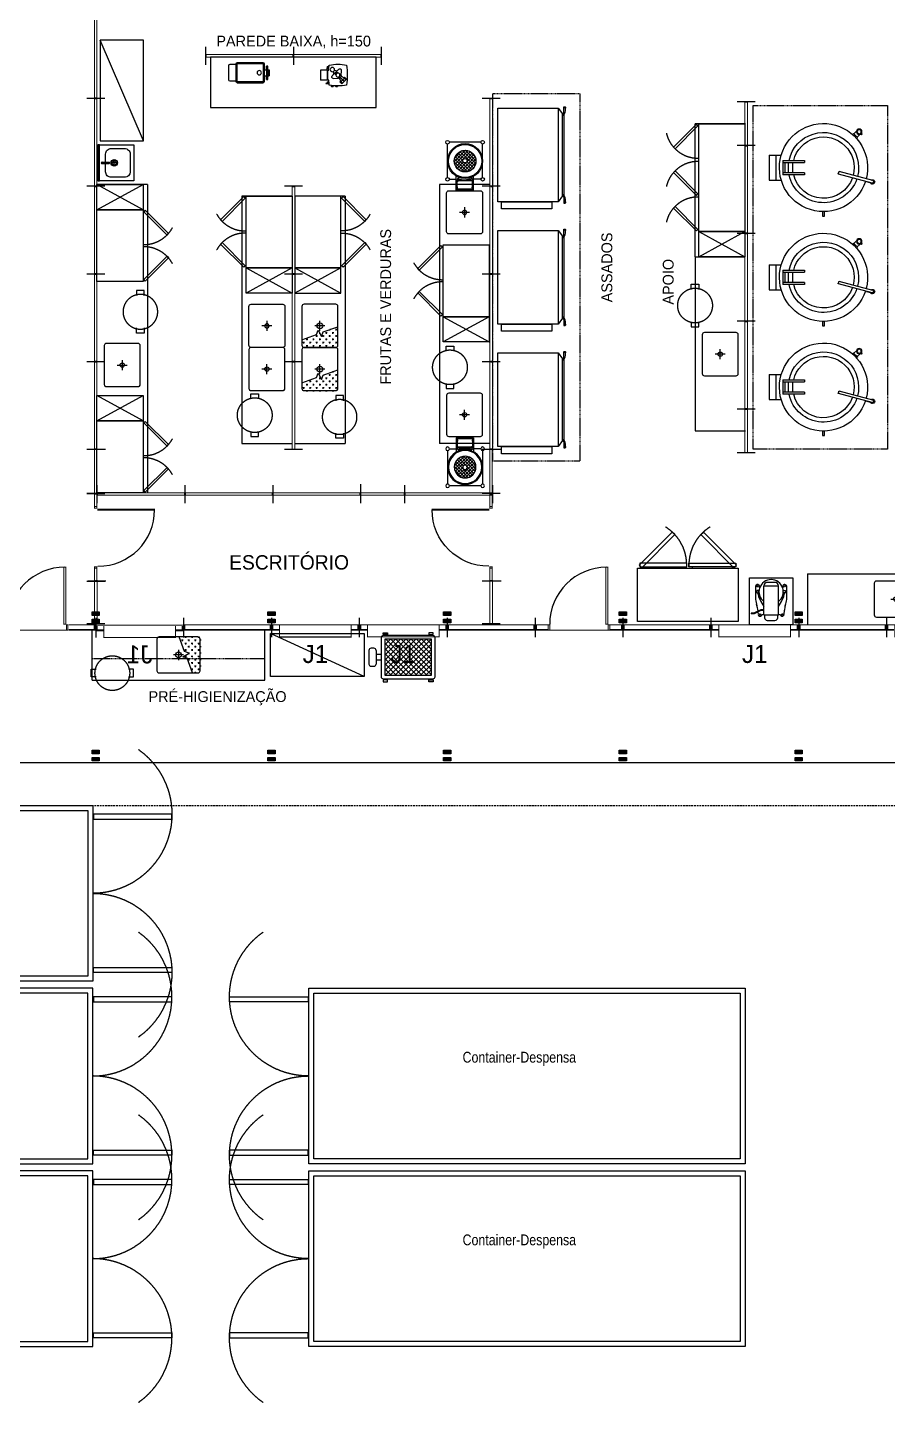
# Model space of a CAD drawing. Header units: millimetres. Extents: x -18806 to 201070, y -25046 to 92854.
# Drawn here: x 152755 to 164694, y -25046 to -5941 of the extents above; entities that cross this region are included whole.
import ezdxf
from ezdxf.enums import TextEntityAlignment as Align

# ---------------------------------------------------------------- set-up
doc = ezdxf.new("R2010")
doc.units = ezdxf.units.MM
doc.header["$LTSCALE"] = 50
for name, pattern in [('DASHED', [0.75, 0.5, -0.25]), ('HIDDEN', [0.375, 0.25, -0.125]), ('HIDDEN2', [0.1875, 0.125, -0.0625])]:
    doc.linetypes.add(name, pattern=pattern)
for name, color, linetype in [('LAYA', 8, 'Continuous'), ('LAYC', 4, 'Continuous'), ('PILARES', 5, 'Continuous'), ('SOB', 8, 'HIDDEN2'), ('TEXTO', 7, 'Continuous'), ('TEXTO_LEGENDA', 7, 'Continuous')]:
    doc.layers.add(name, color=color, linetype=linetype)
doc.styles.add('2', font='stylu.ttf', dxfattribs={"height": 0.35})
doc.styles.add('3', font='stylu.ttf', dxfattribs={"height": 0.6})
doc.styles.add('L1', font='txt', dxfattribs={"height": 0.18})
doc.styles.add('Técnica', font='technic_.ttf', dxfattribs={"height": 0.12})

# ---------------------------------------------------------------- blocks, each defined once
blk = doc.blocks.new('pilar')
for p, q in [((-0.05, 0.17), (0.05, 0.17)), ((-0.05, 0.12), (-0.05, 0.17)), ((0.05, 0.12), (-0.05, 0.12)), ((-0.05, 0.07), (0.05, 0.07)), ((-0.05, 0.02), (-0.05, 0.07)), ((0.05, 0.02), (-0.05, 0.02)), ((0.05, 0.17), (0.05, 0.12)), ((0.05, 0.07), (0.05, 0.02))]:
    blk.add_line(p, q)
for points in [[(0.05, 0.12), (-0.05, 0.12), (0.05, 0.17), (-0.05, 0.17)], [(0.05, 0.02), (-0.05, 0.02), (0.05, 0.07), (-0.05, 0.07)]]:
    blk.add_solid(points)
at = {"style": 'L1', "flags": 3}
blk.add_attdef('BLOCO', (0, -0.305), '', height=0.18, dxfattribs=at)
blk = doc.blocks.new('dp11')
at = {"color": 24}
for p, q in [((0, 0.09), (0, -0.18)), ((2.44, 0.09), (2.44, -0.18))]:
    blk.add_line(p, q, dxfattribs=at)
at = {"color": 7, "const_width": 0.014}
for points in [[(0.441, 0.793), (0.441, 0), (0.413, 0), (0.413, 0.793)], [(1.999, 0.793), (1.999, 0), (2.027, 0), (2.027, 0.793)], [(0.406, -0.007), (0.385, -0.007), (0.385, -0.083), (0.406, -0.083)], [(2.034, -0.007), (2.055, -0.007), (2.055, -0.083), (2.034, -0.083)]]:
    blk.add_lwpolyline(points, close=True, dxfattribs=at)
at = {"color": 3, "const_width": 0.014}
for points in [[(0.376, -0.007), (0, -0.007)], [(2.064, -0.007), (2.44, -0.007)]]:
    blk.add_lwpolyline(points, dxfattribs=at)
at = {"color": 170, "const_width": 0.026}
for points in [[(0.376, -0.077), (0.013, -0.077), (0.013, -0.016)], [(2.064, -0.077), (2.427, -0.077), (2.427, -0.016)]]:
    blk.add_lwpolyline(points, dxfattribs=at)
at = {"color": 7, "const_width": 0.014}
blk.add_lwpolyline([(0.406, -0.083), (2.034, -0.083)], dxfattribs=at)
at = {"color": 7}
for centre, start, end in [((0.427, 0), 0, 90), ((2.013, 0), 90, 180)]:
    blk.add_arc(centre, 0.793, start, end, dxfattribs=at)
at = {"style": 'L1', "flags": 3}
blk.add_attdef('BLOCO', (0, 0.915), '', height=0.18, dxfattribs=at)
blk = doc.blocks.new('j11')
at = {"color": 24}
for p, q in [((0, 0.09), (0, -0.18)), ((1.22, 0.09), (1.22, -0.18))]:
    blk.add_line(p, q, dxfattribs=at)
at = {"color": 3, "const_width": 0.014}
blk.add_lwpolyline([(0, -0.007), (1.22, -0.007)], dxfattribs=at)
at = {"color": 170, "const_width": 0.026}
for points in [[(0.013, -0.016), (0.013, -0.077), (0.105, -0.077)], [(1.115, -0.077), (1.207, -0.077), (1.207, -0.016)]]:
    blk.add_lwpolyline(points, dxfattribs=at)
at = {"color": 7, "const_width": 0.014}
blk.add_lwpolyline([(0.113, -0.016), (0.113, -0.177), (1.107, -0.177), (1.107, -0.016)], dxfattribs=at)
at = {"color": 7, "style": '2'}
blk.add_text('J1', height=0.25, dxfattribs=at).set_placement((0.61, -0.415), align=Align.MIDDLE)
at = {"style": 'L1', "flags": 3}
blk.add_attdef('BLOCO', (0, 0.199), '', height=0.18, dxfattribs=at)
blk = doc.blocks.new('f11')
at = {"color": 24}
for p, q in [((0, 0.09), (0, -0.18)), ((1.22, 0.09), (1.22, -0.18))]:
    blk.add_line(p, q, dxfattribs=at)
at = {"color": 3, "const_width": 0.014}
blk.add_lwpolyline([(0, -0.007), (1.22, -0.007)], dxfattribs=at)
at = {"color": 170, "const_width": 0.026}
blk.add_lwpolyline([(0.013, -0.016), (0.013, -0.077), (1.207, -0.077), (1.207, -0.016)], dxfattribs=at)
at = {"style": 'L1', "flags": 3}
blk.add_attdef('BLOCO', (0, 0.224), '', height=0.18, dxfattribs=at)
blk = doc.blocks.new('CAGLS300')
at = {"layer": 'LAYA'}
for p, q in [((-0.101, 0.566), (0.101, 0.566)), ((-0.101, 0.566), (-0.101, 0.265)), ((-0.071, 0.566), (-0.071, 0.265)), ((-0.071, 0.535), (0.071, 0.535)), ((0.071, 0.265), (0.071, 0.566)), ((0.101, 0.265), (0.101, 0.566)), ((-0.101, 0.265), (-0.071, 0.265)), ((0.071, 0.265), (0.101, 0.265)), ((0.612, 0.012), (0.673, 0.012)), ((0.673, 0.012), (0.673, -0.012)), ((0.673, -0.012), (0.612, -0.012)), ((0.181, -0.683), (0.056, -0.219)), ((0.061, -0.212), (0.083, -0.205)), ((0.215, -0.674), (0.091, -0.209)), ((-0.51, -0.461), (-0.47, -0.42)), ((-0.499, -0.496), (-0.499, -0.496)), ((-0.479, -0.528), (-0.478, -0.528)), ((-0.468, -0.538), (-0.478, -0.528)), ((-0.473, -0.418), (-0.431, -0.459)), ((-0.472, -0.415), (-0.461, -0.403)), ((-0.472, -0.418), (-0.423, -0.468)), ((-0.47, -0.42), (-0.47, -0.42)), ((-0.456, -0.526), (-0.468, -0.538)), ((-0.467, -0.515), (-0.465, -0.517)), ((-0.46, -0.521), (-0.466, -0.516)), ((-0.466, -0.516), (-0.456, -0.526)), ((-0.463, -0.508), (-0.423, -0.468)), ((-0.431, -0.459), (-0.427, -0.463)), ((-0.423, -0.468), (-0.42, -0.47)), ((-0.418, -0.47), (-0.406, -0.458)), ((-0.406, -0.456), (-0.406, -0.456)), ((0.195, -0.597), (0.215, -0.67))]:
    blk.add_line(p, q, dxfattribs=at)
for radius in [0.0373, 0.028]:
    blk.add_circle((-0.499, -0.496), radius, dxfattribs=at)
for centre, radius, start, end in [((0, 0), 0.488, 101.9253, 284.7297), ((0, 0), 0.426, 103.6775, 284.6907), ((0, -0.113), 0.601, 89.9993, 96.7414), ((0, -0.098), 0.525, 89.999, 97.722), ((0, -0.113), 0.601, 83.2586, 90.0007), ((0, -0.098), 0.525, 82.278, 90.001), ((0, 0), 0.488, 288.9662, 78.0747), ((0, 0), 0.426, 289.5397, 76.3225), ((0.062, -0.218), 0.00622, 106.1233, 195), ((0.085, -0.211), 0.00622, 15, 106.1233), ((-0.471, -0.417), 0.00186, 138.3665, 225), ((-0.419, -0.469), 0.00186, 225, 315), ((0.199, -0.68), 0.0311, 141.8699, 70.9442), ((0.198, -0.678), 0.018, 196.9749, 16.9749)]:
    blk.add_arc(centre, radius, start, end, dxfattribs=at)
at = {"layer": 'LAYC'}
for p, q in [((-0.174, 0.754), (0.174, 0.754)), ((-0.174, 0.754), (-0.174, 0.587)), ((-0.174, 0.661), (0.174, 0.661)), ((0.174, 0.754), (0.174, 0.585))]:
    blk.add_line(p, q, dxfattribs=at)
blk.add_arc((0, 0), 0.612, 288.1599, 284.7846, dxfattribs=at)
blk = doc.blocks.new('FCAPITAL_02')
at = {"layer": 'LAYA'}
for p, q in [((-1.043, 1.409), (-1.043, 1.409)), ((-1.018, 1.334), (-1.018, 1.416)), ((-1.018, 1.334), (-1.018, 1.416)), ((-1, 1.316), (-0.94, 1.4)), ((-1.013, 1.307), (-1.028, 1.322)), ((-1.013, 1.308), (-1.028, 1.322)), ((-1.02, 1.296), (-1.02, 0.2)), ((-1.008, 1.313), (-1.011, 1.316)), ((-1.008, 1.313), (-1.011, 1.316)), ((-1, 1.32), (-1, 1.32)), ((-1, 1.316), (-1, 1.316)), ((-1, 1.316), (-1, 0.18)), ((-1.013, 0.193), (-1.028, 0.178)), ((-1.013, 0.192), (-1.028, 0.178)), ((-1.043, 0.091), (-1.043, 0.091)), ((-1.018, 0.166), (-1.018, 0.084)), ((-1.018, 0.166), (-1.018, 0.084)), ((-1.008, 0.187), (-1.011, 0.184)), ((-1.008, 0.187), (-1.011, 0.184)), ((-0.94, 0.1), (-1, 0.18)), ((-1, 0.18), (-1, 0.18))]:
    blk.add_line(p, q, dxfattribs=at)
for centre, radius, start, end in [((-0.783, 1.41), 0.26, 180.3422, 199.6568), ((-0.783, 1.41), 0.26, 180.3429, 199.685), ((-1, 1.296), 0.02, 90, 180), ((-1, 1.3), 0.02, 144.216, 180), ((-0.992, 1.334), 0.026, 180, 225), ((-0.992, 1.334), 0.0261, 180, 225), ((-1.011, 1.31), 0.0065, 171.8699, 97.9259), ((-1.011, 1.31), 0.00637, 171.8699, 97.9259), ((-1.011, 1.31), 0.0039, 225, 45), ((-1.011, 1.31), 0.00377, 225, 45), ((-1, 1.3), 0.02, 90, 126.7078), ((-1, 0.2), 0.02, 180, 215.784), ((-1.011, 0.19), 0.0065, 262.0741, 188.1301), ((-1.011, 0.19), 0.00637, 262.0741, 188.1301), ((-1.011, 0.19), 0.0039, 315, 135), ((-1.011, 0.19), 0.00377, 315, 135), ((-0.783, 0.09), 0.26, 160.315, 179.6571), ((-0.783, 0.09), 0.26, 160.3432, 179.6578), ((-0.992, 0.166), 0.026, 135, 180), ((-0.992, 0.166), 0.0261, 135, 180), ((-1, 0.2), 0.02, 233.2922, 270)]:
    blk.add_arc(centre, radius, start, end, dxfattribs=at)
at = {"layer": 'LAYA', "extrusion": (0, 0, -1)}
blk.add_ellipse((-1.031, 1.413), major_axis=(-0.0126, -0.0042), ratio=0.470298, dxfattribs=at)
blk.add_ellipse((-1.021, 1.322), major_axis=(-0.00392, -0.00317), ratio=0.807402, start_param=3.480269, end_param=6.017986, dxfattribs=at)
at = {"layer": 'LAYA'}
blk.add_ellipse((-1.031, 0.087), major_axis=(-0.0126, 0.0042), ratio=0.470298, dxfattribs=at)
blk.add_ellipse((-1.021, 0.178), major_axis=(-0.00392, 0.00317), ratio=0.807402, start_param=3.480269, end_param=6.017986, dxfattribs=at)
for points, knots in [([(-1.043, 1.409), (-1.044, 1.411), (-1.039, 1.416), (-1.024, 1.422), (-1.015, 1.417), (-1.027, 1.406), (-1.042, 1.404), (-1.043, 1.409)], [0, 0, 0, 0, 1.509909, 1.509909, 3.946861, 3.946861, 6.283185, 6.283185, 6.283185, 6.283185]), ([(-1.043, 1.409), (-1.044, 1.412), (-1.038, 1.417), (-1.023, 1.421), (-1.017, 1.419), (-1.02, 1.411), (-1.028, 1.406), (-1.039, 1.405), (-1.043, 1.407), (-1.043, 1.409)], [0, 0, 0, 0, 1.736598, 1.736598, 3.473195, 3.473195, 5.209793, 5.209793, 6.283185, 6.283185, 6.283185, 6.283185]), ([(-1.016, 1.323), (-1.016, 1.321), (-1.017, 1.318), (-1.021, 1.317), (-1.022, 1.317), (-1.023, 1.317)], [0.566228, 0.566228, 0.566228, 0.566228, 1.894759, 1.894759, 2.700855, 2.700855, 2.700855, 2.700855]), ([(-1.016, 1.323), (-1.016, 1.321), (-1.017, 1.318), (-1.021, 1.317), (-1.022, 1.317), (-1.023, 1.318)], [0.503032, 0.503032, 0.503032, 0.503032, 1.962115, 1.962115, 2.77188, 2.77188, 2.77188, 2.77188]), ([(-1.043, 0.091), (-1.044, 0.089), (-1.039, 0.084), (-1.024, 0.078), (-1.015, 0.083), (-1.027, 0.094), (-1.042, 0.096), (-1.043, 0.091)], [0, 0, 0, 0, 1.509909, 1.509909, 3.946861, 3.946861, 6.283185, 6.283185, 6.283185, 6.283185]), ([(-1.043, 0.091), (-1.044, 0.088), (-1.038, 0.083), (-1.023, 0.079), (-1.017, 0.081), (-1.02, 0.089), (-1.028, 0.094), (-1.039, 0.095), (-1.043, 0.093), (-1.043, 0.091)], [0, 0, 0, 0, 1.736598, 1.736598, 3.473195, 3.473195, 5.209793, 5.209793, 6.283185, 6.283185, 6.283185, 6.283185]), ([(-1.016, 0.177), (-1.016, 0.179), (-1.017, 0.182), (-1.021, 0.183), (-1.022, 0.183), (-1.023, 0.183)], [0.566228, 0.566228, 0.566228, 0.566228, 1.894759, 1.894759, 2.700855, 2.700855, 2.700855, 2.700855]), ([(-1.016, 0.177), (-1.016, 0.179), (-1.017, 0.182), (-1.021, 0.183), (-1.022, 0.183), (-1.023, 0.182)], [0.503032, 0.503032, 0.503032, 0.503032, 1.962115, 1.962115, 2.77188, 2.77188, 2.77188, 2.77188])]:
    blk.add_open_spline(points, degree=3, knots=knots, dxfattribs=at)
at = {"layer": 'LAYC'}
for points in [[(-0.94, 1.4), (-0.1, 1.4), (-0.1, 0.1), (-0.94, 0.1)], [(-0.85, 1.5), (-0.15, 1.5), (-0.15, 1.4), (-0.85, 1.4)]]:
    blk.add_lwpolyline(points, close=True, dxfattribs=at)
blk = doc.blocks.new('MDB')
at = {"layer": 'LAYA'}
for p, q in [((0.012, 0.497), (-0.144, 0.335)), ((-0.039, 0.49), (-0.139, 0.386)), ((0.05, 0.491), (-0.136, 0.297)), ((-0.131, 0.408), (0.074, 0.21)), ((0.082, 0.477), (-0.122, 0.267)), ((-0.114, 0.436), (-0.026, 0.352)), ((-0.092, 0.46), (-0.007, 0.378)), ((0.129, 0.435), (-0.078, 0.221)), ((-0.066, 0.478), (0.142, 0.277)), ((0.146, 0.407), (-0.049, 0.205)), ((-0.034, 0.491), (0.154, 0.31)), ((0.006, 0.497), (0.158, 0.35)), ((0.108, 0.459), (0.024, 0.372)), ((0.063, 0.486), (0.146, 0.406)), ((-0.144, 0.333), (-0.001, 0.195)), ((-0.141, 0.375), (0.041, 0.198)), ((-0.123, 0.269), (-0.065, 0.213)), ((-0.018, 0.329), (-0.102, 0.241)), ((0.156, 0.372), (-0.014, 0.196)), ((0.007, 0.32), (0.102, 0.228)), ((0.157, 0.327), (0.031, 0.196)), ((0.032, 0.339), (0.124, 0.25)), ((-0.1, 0.082), (-0.115, 0.082)), ((-0.1, 0.065), (-0.115, 0.065)), ((-0.109, -0.038), (-0.109, 0.065)), ((-0.103, -0.038), (-0.103, 0.065)), ((-0.1, 0.097), (-0.1, 0.055)), ((-0.098, 0.055), (-0.1, 0.055)), ((-0.098, 0.097), (-0.098, 0.055)), ((0.103, 0.077), (-0.097, 0.077)), ((0.103, 0.071), (-0.097, 0.071)), ((-0.085, 0.122), (-0.085, 0.1)), ((0.093, 0.12), (0.093, 0.103)), ((0.103, 0.099), (0.103, 0.056)), ((0.105, 0.056), (0.103, 0.056)), ((0.105, 0.099), (0.105, 0.056)), ((0.122, 0.082), (0.105, 0.082)), ((0.123, 0.065), (0.105, 0.065)), ((0.11, -0.038), (0.11, 0.065)), ((0.116, -0.038), (0.116, 0.065)), ((-0.115, -0.015), (-0.109, -0.015)), ((-0.109, -0.032), (-0.115, -0.032)), ((-0.103, -0.015), (-0.102, -0.015)), ((-0.102, -0.032), (-0.103, -0.032)), ((-0.099, -0.03), (-0.099, -0.017)), ((0.104, -0.044), (-0.097, -0.044)), ((0.104, -0.05), (-0.097, -0.05)), ((0.107, -0.028), (0.106, -0.016)), ((0.11, -0.013), (0.109, -0.013)), ((0.109, -0.03), (0.11, -0.03)), ((0.122, -0.013), (0.116, -0.013)), ((0.116, -0.03), (0.122, -0.03))]:
    blk.add_line(p, q, dxfattribs=at)
for centre, radius in [((0.007, 0.346), 0.23), ((0.007, 0.346), 0.151), ((0.004, 0.35), 0.0303)]:
    blk.add_circle(centre, radius, dxfattribs=at)
for centre, radius, start, end in [((-0.094, 0.097), 0.00605, 69.1659, 180.4896), ((-0.094, 0.097), 0.00363, 69.1659, 180.4896), ((0.001, 0.346), 0.263, 249.1659, 291.8133), ((0.001, 0.346), 0.26, 249.1659, 291.8133), ((0.099, 0.099), 0.00605, 0.4896, 111.8133), ((0.099, 0.099), 0.00605, 0.4896, 111.8133), ((0.099, 0.099), 0.00363, 0.4896, 111.8133), ((-0.097, -0.038), 0.0121, 180.4896, 270), ((-0.097, -0.038), 0.0061, 180.4896, 270), ((-0.102, -0.017), 0.00242, 0.4896, 90.4896), ((-0.102, -0.03), 0.00242, 270.4896, 0.4896), ((0.104, -0.038), 0.0121, 270, 0.4896), ((0.104, -0.038), 0.0061, 270, 0.4896), ((0.109, -0.016), 0.00242, 90.4896, 180.4896), ((0.109, -0.028), 0.00242, 180.4896, 270.4896)]:
    blk.add_arc(centre, radius, start, end, dxfattribs=at)
at = {"layer": 'LAYC'}
for p, q in [((-0.237, 0.117), (-0.237, 0.582)), ((0.225, 0.607), (-0.212, 0.607)), ((0.25, 0.117), (0.25, 0.582)), ((-0.212, 0.092), (-0.117, 0.092)), ((0.225, 0.092), (0.125, 0.092)), ((0.125, -0.059), (-0.117, -0.059))]:
    blk.add_line(p, q, dxfattribs=at)
at = {"layer": 'LAYC', "color": 8}
for p, q in [((-0.117, -0.059), (-0.117, 0.138)), ((-0.115, -0.059), (-0.115, 0.137)), ((0.123, -0.059), (0.123, 0.133)), ((0.125, -0.059), (0.125, 0.134)), ((0.125, -0.059), (0.125, 0.134))]:
    blk.add_line(p, q, dxfattribs=at)
at = {"layer": 'LAYC'}
for centre, radius in [((-0.237, 0.607), 0.025), ((0.007, 0.346), 0.242), ((0.25, 0.607), 0.025), ((-0.237, 0.092), 0.025), ((0.25, 0.092), 0.025)]:
    blk.add_circle(centre, radius, dxfattribs=at)
blk = doc.blocks.new('60')
at = {"layer": 'LAYA'}
for p, q in [((-0.07, -0.35), (0.07, -0.35)), ((0, -0.42), (0, -0.28))]:
    blk.add_line(p, q, dxfattribs=at)
blk.add_circle((0, -0.35), 0.03, dxfattribs=at)
at = {"layer": 'LAYC'}
blk.add_lwpolyline([(-0.27, -0.6), (0.27, -0.6, 0.414214), (0.3, -0.57), (0.3, -0.13, 0.414214), (0.27, -0.1), (-0.27, -0.1, 0.414214), (-0.3, -0.13), (-0.3, -0.57, 0.414214)], format="xyb", close=True, dxfattribs=at)
blk = doc.blocks.new('60-E')
at = {"layer": 'LAYA'}
h = blk.add_hatch(dxfattribs=at)
h.set_pattern_fill('CROSS', color=256, scale=0.18, style=0)
h.set_pattern_definition([(0, (-1.060104, -0.35), (0.045, 0.045), [0.0225, -0.0675]), (90, (-1.048854, -0.36125), (-0.045, 0.045), [0.0225, -0.0675])])
h.paths.add_polyline_path([(-0.146, -0.374), (-0.058, -0.326), (-0.119, -0.304), (-0.193, -0.1), (-0.282, -0.1, 0.414214), (-0.312, -0.13), (-0.312, -0.57, 0.414214), (-0.282, -0.6), (-0.011, -0.6), (-0.085, -0.396)])
at = {"layer": 'LAYA', "linetype": 'Continuous'}
for p, q in [((-0.07, -0.35), (0.07, -0.35)), ((0, -0.42), (0, -0.28))]:
    blk.add_line(p, q, dxfattribs=at)
at = {"layer": 'LAYA'}
blk.add_lwpolyline([(-0.193, -0.1), (-0.119, -0.304), (-0.058, -0.326), (-0.146, -0.374), (-0.085, -0.396), (-0.011, -0.6)], dxfattribs=at)
blk.add_circle((0, -0.35), 0.04, dxfattribs=at)
at = {"layer": 'LAYC'}
blk.add_lwpolyline([(-0.27, -0.6), (0.27, -0.6, 0.414214), (0.3, -0.57), (0.3, -0.13, 0.414214), (0.27, -0.1), (-0.27, -0.1, 0.414214), (-0.3, -0.13), (-0.3, -0.57, 0.414214)], format="xyb", close=True, dxfattribs=at)
blk = doc.blocks.new('Car80li')
at = {"layer": 'SOB'}
for points in [[(-0.225, 0.053), (-0.296, 0.053), (-0.296, -0.053), (-0.225, -0.053)], [(0.225, 0.053), (0.296, 0.053), (0.296, -0.053), (0.225, -0.053)]]:
    blk.add_lwpolyline(points, dxfattribs=at)
blk.add_circle((0, 0), 0.241, dxfattribs=at)
blk = doc.blocks.new('if11')
at = {"color": 24}
for p, q in [((0, -0.125), (0, 0.125)), ((1.22, -0.125), (1.22, 0.125))]:
    blk.add_line(p, q, dxfattribs=at)
at = {"color": 3, "const_width": 0.014}
blk.add_lwpolyline([(1.22, 0.018), (0, 0.018)], dxfattribs=at)
at = {"color": 24, "const_width": 0.014}
blk.add_lwpolyline([(0.007, 0.008), (0.007, -0.018), (1.213, -0.018), (1.213, 0.011)], dxfattribs=at)
at = {"style": 'L1', "flags": 3}
blk.add_attdef('BLOCO', (0, 0.305), '', height=0.18, dxfattribs=at)
blk = doc.blocks.new('Lav')
at = {"layer": 'LAYA'}
for p, q in [((-0.03, -0.24), (0.03, -0.24)), ((0, -0.27), (0, -0.21))]:
    blk.add_line(p, q, dxfattribs=at)
blk.add_lwpolyline([(0.007, -0.12), (0.123, -0.12, -0.414214), (0.2, -0.197), (0.2, -0.383, -0.414214), (0.123, -0.46), (-0.123, -0.46, -0.414214), (-0.2, -0.383), (-0.2, -0.197, -0.414214), (-0.123, -0.12), (-0.007, -0.12)], format="xyb", dxfattribs=at)
blk.add_lwpolyline([(-0.006, -0.17, 1), (0.006, -0.17), (0.006, -0.07, 1), (-0.006, -0.07)], format="xyb", close=True, dxfattribs=at)
for radius in [0.045, 0.03]:
    blk.add_circle((0, -0.24), radius, dxfattribs=at)
blk.add_arc((0, -0.07), 0.011, 303.0557, 236.9443, dxfattribs=at)
at = {"layer": 'LAYC'}
for points in [[(-0.25, -0.035), (0.25, -0.035), (0.25, -0.01), (-0.25, -0.01)], [(-0.25, -0.51), (-0.25, -0.01), (0.25, -0.01), (0.25, -0.51)]]:
    blk.add_lwpolyline(points, close=True, dxfattribs=at)
blk = doc.blocks.new('BATEDEIRA_20')
at = {"layer": 'LAYA'}
for p, q in [((0.119, -0.14), (0.114, -0.203)), ((0.208, -0.127), (0.198, -0.137)), ((0.208, -0.127), (0.198, -0.137)), ((0.198, -0.137), (0.198, -0.144)), ((0.208, -0.098), (0.208, -0.127)), ((0.352, -0.06), (0.246, -0.06)), ((0.391, -0.127), (0.391, -0.098)), ((0.4, -0.137), (0.391, -0.127)), ((0.391, -0.127), (0.4, -0.137)), ((0.4, -0.144), (0.4, -0.137)), ((0.44, -0.199), (0.536, -0.151)), ((0.442, -0.209), (0.539, -0.161)), ((0.482, -0.178), (0.479, -0.14)), ((0.484, -0.203), (0.482, -0.178)), ((0.484, -0.203), (0.483, -0.189)), ((0.536, -0.151), (0.578, -0.151)), ((0.539, -0.161), (0.536, -0.151)), ((0.539, -0.161), (0.578, -0.161)), ((0.578, -0.161), (0.578, -0.151)), ((0.082, -0.372), (0.082, -0.534)), ((0.103, -0.262), (0.095, -0.289)), ((0.4, -0.199), (0.44, -0.199)), ((0.4, -0.209), (0.442, -0.209)), ((0.442, -0.209), (0.44, -0.199)), ((0.504, -0.289), (0.496, -0.262)), ((0.496, -0.262), (0.504, -0.289)), ((0.516, -0.534), (0.516, -0.372)), ((0.135, -0.539), (0.139, -0.513)), ((0.139, -0.513), (0.135, -0.539)), ((0.4, -0.541), (0.198, -0.541)), ((0.459, -0.513), (0.463, -0.539)), ((0.459, -0.513), (0.463, -0.539))]:
    blk.add_line(p, q, dxfattribs=at)
for points in [[(0.131, -0.474), (0.102, -0.474), (0.102, -0.445), (0.131, -0.445)], [(0.468, -0.474), (0.497, -0.474), (0.497, -0.445), (0.468, -0.445)]]:
    blk.add_lwpolyline(points, close=True, dxfattribs=at)
for centre in [(0.145, -0.144), (0.453, -0.144), (0.109, -0.534), (0.489, -0.534)]:
    blk.add_circle(centre, 0.00963, dxfattribs=at)
for centre, radius, start, end in [((0.145, -0.144), 0.0266, 40.1184, 170.4727), ((0.202, -0.096), 0.0481, 220.1184, 264.673), ((0.246, -0.098), 0.0385, 90, 180), ((0.352, -0.098), 0.0385, 0, 90), ((0.396, -0.096), 0.0481, 275.327, 319.8816), ((0.453, -0.144), 0.0266, 9.5273, 139.8816), ((0.371, -0.372), 0.289, 163.3008, 180), ((-0.174, -0.179), 0.289, 343.3008, 355.2364), ((-0.174, -0.179), 0.289, 343.3008, 355.2364), ((0.613, -0.559), 0.515, 143.716, 167.2529), ((0.299, -0.459), 0.169, 126.8699, 53.1301), ((-0.015, -0.559), 0.515, 12.7471, 36.284), ((0.772, -0.179), 0.289, 184.7636, 196.6992), ((0.227, -0.372), 0.289, 0, 16.6992), ((0.109, -0.534), 0.0265, 180, 350.356), ((0.109, -0.534), 0.0265, 180, 350.356), ((0.299, -0.459), 0.169, 198.5688, 341.4312), ((0.489, -0.534), 0.0265, 189.644, 0), ((0.489, -0.534), 0.0265, 189.644, 0)]:
    blk.add_arc(centre, radius, start, end, dxfattribs=at)
at = {"layer": 'LAYC'}
for p, q in [((0.198, -0.137), (0.198, -0.541)), ((0.4, -0.137), (0.198, -0.137)), ((0.4, -0.137), (0.4, -0.541)), ((0.246, -0.589), (0.352, -0.589))]:
    blk.add_line(p, q, dxfattribs=at)
blk.add_lwpolyline([(0, 0), (0.6, 0), (0.6, -0.65), (0, -0.65)], close=True, dxfattribs=at)
for centre, start, end in [((0.246, -0.541), 180, 270), ((0.352, -0.541), 270, 0)]:
    blk.add_arc(centre, 0.0481, start, end, dxfattribs=at)
blk = doc.blocks.new('RV-4')
at = {"layer": 'LAYA', "linetype": 'DASHED', "ltscale": 0.25}
for points in [[(0.11, -0.803), (0.569, -1.263), (0.534, -1.298), (0.075, -0.839)], [(1.39, -0.803), (0.931, -1.263), (0.966, -1.298), (1.425, -0.839)]]:
    blk.add_lwpolyline(points, close=True, dxfattribs=at)
for centre, start, end in [((0.11, -0.839), 301.8737, 2.25), ((1.39, -0.839), 177.75, 238.1263)]:
    blk.add_arc(centre, 0.625, start, end, dxfattribs=at)
at = {"layer": 'LAYC'}
for p, q in [((0.132, -0.814), (0.132, -0.794)), ((0.688, -0.814), (0.688, -0.794)), ((0.812, -0.814), (0.812, -0.794)), ((1.368, -0.814), (1.368, -0.794))]:
    blk.add_line(p, q, dxfattribs=at)
for points in [[(0.05, -0.794), (0.05, -0.054), (1.45, -0.054), (1.45, -0.794)], [(0.085, -0.814), (0.735, -0.814), (0.735, -0.864), (0.085, -0.864)], [(1.415, -0.814), (0.765, -0.814), (0.765, -0.864), (1.415, -0.864)]]:
    blk.add_lwpolyline(points, close=True, dxfattribs=at)
blk = doc.blocks.new('BAL300')
at = {"layer": 'LAYA'}
h = blk.add_hatch(dxfattribs=at)
h.set_pattern_fill('ANSI37', color=256, scale=0.4, style=0)
h.set_pattern_definition([(45, (-167.17272, -98.54096), (-0.035355339, 0.035355339), []), (135, (-167.17272, -98.54096), (-0.035355339, -0.035355339), [])])
h.paths.add_polyline_path([(0.25, -0.917), (0.25, -0.267), (-0.25, -0.267), (-0.25, -0.917)])
for points in [[(-0.315, -0.245), (-0.34, -0.245), (-0.34, -0.305), (-0.315, -0.305)], [(0.315, -0.245), (0.34, -0.245), (0.34, -0.305), (0.315, -0.305)], [(-0.315, -0.939), (-0.34, -0.939), (-0.34, -0.879), (-0.315, -0.879)], [(0.315, -0.939), (0.34, -0.939), (0.34, -0.879), (0.315, -0.879)]]:
    blk.add_lwpolyline(points, close=True)
for p, q in [((0.25, -0.267), (-0.25, -0.267)), ((-0.25, -0.267), (-0.25, -0.917)), ((0.25, -0.917), (0.25, -0.267)), ((-0.25, -0.917), (0.25, -0.917))]:
    blk.add_line(p, q, dxfattribs=at)
at = {"layer": 'LAYC'}
for p, q in [((-0.125, -0.077), (-0.125, -0.117)), ((0.095, -0.047), (-0.095, -0.047)), ((0.095, -0.147), (-0.095, -0.147)), ((-0.04, -0.217), (-0.04, -0.147)), ((-0.039, -0.217), (-0.039, -0.147)), ((0.039, -0.217), (0.039, -0.147)), ((0.04, -0.217), (0.04, -0.147)), ((0.125, -0.117), (0.125, -0.077)), ((-0.3, -0.247), (-0.3, -0.937)), ((0.27, -0.217), (-0.27, -0.217)), ((0.3, -0.937), (0.3, -0.247)), ((-0.27, -0.967), (0.27, -0.967))]:
    blk.add_line(p, q, dxfattribs=at)
for centre, start, end in [((-0.095, -0.077), 90, 180), ((-0.095, -0.117), 180, 270), ((0.095, -0.077), 0, 90), ((0.095, -0.117), 270, 0), ((-0.27, -0.247), 90, 180), ((0.27, -0.247), 0, 90), ((-0.27, -0.937), 180, 270), ((0.27, -0.937), 270, 0)]:
    blk.add_arc(centre, 0.03, start, end, dxfattribs=at)
blk = doc.blocks.new('ip1e1')
at = {"color": 24}
for p, q in [((0, -0.125), (0, 0.125)), ((1.22, -0.125), (1.22, 0.125))]:
    blk.add_line(p, q, dxfattribs=at)
at = {"color": 220, "const_width": 0.014}
blk.add_lwpolyline([(0.233, 0.818), (0.233, 0.032), (0.217, 0.032), (0.217, 0.818)], close=True, dxfattribs=at)
at = {"color": 3, "const_width": 0.014}
for points in [[(0, 0.018), (0.174, 0.018)], [(1.046, 0.018), (1.22, 0.018)]]:
    blk.add_lwpolyline(points, dxfattribs=at)
at = {"color": 24, "const_width": 0.014}
for points in [[(0.174, -0.018), (0.007, -0.018), (0.007, 0.008)], [(1.213, 0.011), (1.213, -0.018)], [(1.213, -0.018), (1.046, -0.018)]]:
    blk.add_lwpolyline(points, dxfattribs=at)
at = {"color": 7, "const_width": 0.014}
for points in [[(0.203, 0.018), (0.203, -0.018), (0.182, -0.018), (0.182, 0.018)], [(1.017, 0.018), (1.017, -0.018), (1.038, -0.018), (1.038, 0.018)]]:
    blk.add_lwpolyline(points, close=True, dxfattribs=at)
at = {"color": 220}
blk.add_arc((0.225, 0.032), 0.786, 0, 90, dxfattribs=at)
at = {"style": 'L1', "flags": 3}
blk.add_attdef('BLOCO', (0, 0.915), '', height=0.18, dxfattribs=at)
blk = doc.blocks.new('p1d1')
at = {"color": 24}
for p, q in [((0, 0.09), (0, -0.18)), ((1.22, 0.09), (1.22, -0.18))]:
    blk.add_line(p, q, dxfattribs=at)
at = {"color": 40, "const_width": 0.014}
blk.add_lwpolyline([(0.982, 0.793), (0.982, 0), (1.01, 0), (1.01, 0.793)], close=True, dxfattribs=at)
at = {"color": 3, "const_width": 0.014}
for points in [[(0, -0.007), (0.173, -0.007)], [(1.047, -0.007), (1.22, -0.007)]]:
    blk.add_lwpolyline(points, dxfattribs=at)
at = {"color": 170, "const_width": 0.026}
for points in [[(0.013, -0.016), (0.013, -0.077), (0.173, -0.077)], [(1.047, -0.077), (1.207, -0.077), (1.207, -0.016)]]:
    blk.add_lwpolyline(points, dxfattribs=at)
at = {"color": 7, "const_width": 0.014}
for points in [[(0.203, -0.007), (0.182, -0.007), (0.182, -0.083), (0.203, -0.083)], [(1.017, -0.007), (1.038, -0.007), (1.038, -0.083), (1.017, -0.083)]]:
    blk.add_lwpolyline(points, close=True, dxfattribs=at)
blk.add_lwpolyline([(0.203, -0.083), (1.017, -0.083)], dxfattribs=at)
at = {"color": 40}
blk.add_arc((0.996, 0), 0.793, 90, 180, dxfattribs=at)
at = {"style": 'L1', "flags": 3}
blk.add_attdef('BLOCO', (0, 0.915), '', height=0.18, dxfattribs=at)
blk = doc.blocks.new('MMC')
at = {"layer": 'LAYA'}
for p, q in [((-0.256, -0.175), (-0.276, -0.175)), ((-0.276, -0.175), (-0.276, -0.26)), ((-0.256, -0.175), (-0.256, -0.125)), ((-0.256, -0.125), (-0.236, -0.125)), ((-0.256, -0.175), (-0.256, -0.26)), ((-0.236, -0.175), (-0.236, -0.125)), ((-0.236, -0.175), (-0.236, -0.26)), ((-0.206, -0.175), (-0.236, -0.175)), ((0.169, -0.09), (-0.191, -0.09)), ((-0.191, -0.09), (-0.191, -0.345)), ((0.169, -0.345), (0.169, -0.09)), ((0.269, -0.1), (0.184, -0.1)), ((0.284, -0.32), (0.284, -0.115)), ((-0.256, -0.26), (-0.276, -0.26)), ((-0.256, -0.31), (-0.256, -0.26)), ((-0.236, -0.31), (-0.256, -0.31)), ((-0.236, -0.31), (-0.236, -0.26)), ((-0.206, -0.26), (-0.236, -0.26)), ((-0.191, -0.345), (0.169, -0.345)), ((0.184, -0.335), (0.269, -0.335))]:
    blk.add_line(p, q, dxfattribs=at)
blk.add_circle((-0.136, -0.218), 0.03, dxfattribs=at)
for centre, start, end in [((0.269, -0.115), 0, 90), ((0.269, -0.32), 270, 0)]:
    blk.add_arc(centre, 0.015, start, end, dxfattribs=at)
at = {"layer": 'LAYC'}
for p, q in [((-0.206, -0.095), (-0.206, -0.175)), ((-0.206, -0.175), (-0.206, -0.26)), ((0.164, -0.075), (-0.186, -0.075)), ((0.184, -0.34), (0.184, -0.095)), ((-0.206, -0.26), (-0.206, -0.34)), ((-0.186, -0.36), (0.164, -0.36))]:
    blk.add_line(p, q, dxfattribs=at)
for centre, start, end in [((-0.186, -0.095), 90, 180), ((0.164, -0.095), 0, 90), ((-0.186, -0.34), 180, 270), ((0.164, -0.34), 270, 0)]:
    blk.add_arc(centre, 0.02, start, end, dxfattribs=at)
blk = doc.blocks.new('ROBOT_COUPE')
at = {"layer": 'LAYA'}
for p, q in [((-0.055, -0.184), (-0.051, -0.258)), ((0.072, -0.262), (-0.021, -0.169)), ((0.039, -0.182), (0.007, -0.191)), ((0.113, -0.125), (0.122, -0.125)), ((0.113, -0.13), (0.122, -0.13)), ((0.136, -0.142), (0.138, -0.156)), ((0.137, -0.157), (0.139, -0.167)), ((0.138, -0.18), (0.234, -0.18)), ((0.141, -0.142), (0.143, -0.156)), ((0.142, -0.18), (0.142, -0.32)), ((0.145, -0.156), (0.146, -0.166)), ((0.234, -0.18), (0.234, -0.32)), ((-0.101, -0.278), (-0.129, -0.306)), ((-0.129, -0.306), (-0.065, -0.37)), ((-0.123, -0.312), (-0.095, -0.284)), ((-0.122, -0.314), (-0.093, -0.285)), ((-0.089, -0.289), (-0.101, -0.278)), ((-0.099, -0.295), (-0.058, -0.271)), ((-0.077, -0.317), (-0.099, -0.295)), ((-0.089, -0.328), (-0.029, -0.269)), ((-0.089, -0.328), (-0.088, -0.33)), ((-0.088, -0.33), (-0.028, -0.27)), ((-0.054, -0.339), (-0.076, -0.318)), ((-0.073, -0.363), (-0.044, -0.334)), ((-0.071, -0.364), (-0.043, -0.336)), ((-0.065, -0.37), (-0.037, -0.342)), ((-0.058, -0.271), (-0.037, -0.249)), ((-0.054, -0.339), (-0.03, -0.299)), ((-0.037, -0.342), (-0.049, -0.33)), ((-0.03, -0.299), (-0.008, -0.277)), ((0.056, -0.296), (-0.018, -0.292)), ((-0.01, -0.223), (0.002, -0.211)), ((0.03, -0.239), (0.002, -0.211)), ((0.01, -0.23), (0.013, -0.226)), ((0.011, -0.231), (0.014, -0.228)), ((0.013, -0.226), (0.014, -0.228)), ((0.018, -0.251), (0.03, -0.239)), ((0.059, -0.202), (0.05, -0.234)), ((0.116, -0.357), (0.115, -0.357)), ((0.118, -0.345), (0.116, -0.345)), ((0.116, -0.348), (0.116, -0.362)), ((0.116, -0.349), (0.116, -0.349)), ((0.116, -0.362), (0.118, -0.362)), ((0.118, -0.338), (0.128, -0.338)), ((0.118, -0.368), (0.118, -0.338)), ((0.118, -0.362), (0.118, -0.345)), ((0.118, -0.349), (0.118, -0.349)), ((0.118, -0.357), (0.118, -0.357)), ((0.157, -0.368), (0.118, -0.368)), ((0.128, -0.338), (0.128, -0.362)), ((0.129, -0.349), (0.128, -0.349)), ((0.129, -0.357), (0.128, -0.357)), ((0.151, -0.362), (0.128, -0.362)), ((0.129, -0.346), (0.13, -0.345)), ((0.129, -0.346), (0.13, -0.347)), ((0.129, -0.346), (0.129, -0.361)), ((0.129, -0.348), (0.13, -0.347)), ((0.129, -0.355), (0.13, -0.356)), ((0.129, -0.357), (0.13, -0.356)), ((0.129, -0.361), (0.13, -0.362)), ((0.137, -0.345), (0.13, -0.345)), ((0.13, -0.347), (0.137, -0.347)), ((0.13, -0.356), (0.137, -0.356)), ((0.13, -0.362), (0.137, -0.362)), ((0.138, -0.346), (0.137, -0.345)), ((0.138, -0.346), (0.137, -0.347)), ((0.138, -0.348), (0.137, -0.347)), ((0.138, -0.355), (0.137, -0.356)), ((0.138, -0.357), (0.137, -0.356)), ((0.138, -0.361), (0.137, -0.362)), ((0.138, -0.32), (0.234, -0.32)), ((0.138, -0.361), (0.138, -0.346)), ((0.14, -0.349), (0.138, -0.349)), ((0.14, -0.357), (0.138, -0.357)), ((0.14, -0.349), (0.14, -0.357)), ((-0.004, -0.4), (-0.004, -0.404)), ((0.026, -0.404), (-0.004, -0.404)), ((-0.002, -0.404), (-0.001, -0.408)), ((0.022, -0.408), (-0.001, -0.408)), ((0.024, -0.404), (0.022, -0.408)), ((0.026, -0.399), (0.026, -0.404)), ((0.056, -0.397), (0.056, -0.404)), ((0.086, -0.404), (0.056, -0.404)), ((0.058, -0.404), (0.059, -0.408)), ((0.082, -0.408), (0.059, -0.408)), ((0.084, -0.404), (0.082, -0.408)), ((0.086, -0.394), (0.086, -0.404))]:
    blk.add_line(p, q, dxfattribs=at)
for centre, radius in [((0.068, -0.173), 0.03), ((-0.009, -0.25), 0.0275)]:
    blk.add_circle(centre, radius, dxfattribs=at)
for centre, radius, start, end in [((-0.035, -0.183), 0.02, 45, 183.0065), ((0.001, -0.192), 0.00525, 315, 135), ((0.122, -0.145), 0.02, 8.3052, 90), ((0.122, -0.145), 0.015, 8.3052, 90), ((0.142, -0.163), 0.00704, 67.5442, 129.0663), ((0.142, -0.162), 0.00646, 240.017, 316.5935), ((-0.017, -0.257), 0.0348, 181.5482, 189.9759), ((-0.017, -0.257), 0.0348, 260.0241, 268.4518), ((0.049, -0.239), 0.00525, 315, 135), ((0.057, -0.276), 0.02, 266.9935, 45), ((0.151, -0.368), 0.00615, 0, 90)]:
    blk.add_arc(centre, radius, start, end, dxfattribs=at)
at = {"layer": 'LAYC'}
for p, q in [((0.138, -0.18), (0.118, -0.18)), ((0.138, -0.18), (0.138, -0.32)), ((0.118, -0.32), (0.138, -0.32))]:
    blk.add_line(p, q, dxfattribs=at)
for centre, radius, start, end in [((0.846, -0.25), 0.985, 171.8288, 188.1712), ((-0.009, -0.825), 0.725, 80.4727, 99.5273), ((-0.864, -0.25), 0.985, 4.0752, 8.1712), ((-0.864, -0.25), 0.985, 351.8288, 355.9248), ((-0.009, 0.325), 0.725, 260.4727, 279.5273)]:
    blk.add_arc(centre, radius, start, end, dxfattribs=at)
blk = doc.blocks.new('CONTAINER')
at = {"layer": 'LAYC'}
for points in [[(0, -6.058), (2.438, -6.058), (2.438, 0), (0, 0)], [(0.119, -6.068), (0.188, -6.068), (0.188, -7.158), (0.119, -7.158)], [(2.319, -6.068), (2.25, -6.068), (2.25, -7.158), (2.319, -7.158)]]:
    blk.add_lwpolyline(points, close=True, dxfattribs=at)
for centre in [(0.119, -6.063), (2.319, -6.063)]:
    blk.add_circle(centre, 0.00323, dxfattribs=at)
at = {"layer": 'SOB'}
blk.add_lwpolyline([(0.069, -5.989), (2.369, -5.989), (2.369, -0.069), (0.069, -0.069)], close=True, dxfattribs=at)
for centre, start, end in [((0.119, -6.058), 215.2133, 0), ((2.319, -6.058), 180, 324.7867)]:
    blk.add_arc(centre, 1.1, start, end, dxfattribs=at)
blk = doc.blocks.new('A$C3B976D25')
at = {"layer": 'LAYC', "xscale": -1, "rotation": 90}
blk.add_blockref('CONTAINER', (0, 0), dxfattribs=at)
at = {"layer": 'LAYC', "rotation": 90}
for p in [(0, -4.976), (0, -7.514)]:
    blk.add_blockref('CONTAINER', p, dxfattribs=at)
at = {"layer": 'TEXTO', "char_height": 0.15, "width": 5.97852, "attachment_point": 2, "style": 'Técnica'}
for insert in [(3.134, -0.883), (3.134, -3.421), (3.134, -5.959)]:
    blk.add_mtext('Container refrigerado', dxfattribs=dict(at, insert=insert))
blk = doc.blocks.new('Rh3mac')
at = {"layer": 'SOB'}
for p, q in [((-0.35, -0.64), (0, 0)), ((0, -0.64), (-0.35, 0))]:
    blk.add_line(p, q, dxfattribs=at)
for points in [[(-1.85, 0), (-0.35, 0), (-0.35, -0.64), (-1.85, -0.64)], [(-0.35, 0), (0, 0), (0, -0.64), (-0.35, -0.64)], [(-1.841, -0.671), (-1.523, -0.989), (-1.502, -0.968), (-1.82, -0.65)], [(-1.172, -0.989), (-0.854, -0.671), (-0.875, -0.65), (-1.193, -0.968)], [(-0.359, -0.671), (-0.677, -0.989), (-0.698, -0.968), (-0.38, -0.65)]]:
    blk.add_lwpolyline(points, close=True, dxfattribs=at)
for centre, start, end in [((-1.82, -0.65), 282.9946, 0), ((-0.875, -0.65), 180, 257.0054), ((-0.381, -0.65), 180, 257.0054)]:
    blk.add_arc(centre, 0.45, start, end, dxfattribs=at)
blk = doc.blocks.new('Rh2mac')
at = {"layer": 'SOB'}
for p, q in [((-0.35, -0.64), (0, 0)), ((-0.35, 0), (0, -0.64))]:
    blk.add_line(p, q, dxfattribs=at)
for points in [[(-1.35, 0), (-0.35, 0), (-0.35, -0.64), (-1.35, -0.64)], [(-0.35, 0), (0, 0), (0, -0.64), (-0.35, -0.64)], [(-1.32, -0.65), (-0.998, -0.972), (-1.019, -0.993), (-1.341, -0.671)], [(-0.38, -0.65), (-0.702, -0.972), (-0.681, -0.993), (-0.359, -0.671)]]:
    blk.add_lwpolyline(points, close=True, dxfattribs=at)
for centre, start, end in [((-1.32, -0.65), 299.0543, 0), ((-0.38, -0.65), 180, 240.9457)]:
    blk.add_arc(centre, 0.455, start, end, dxfattribs=at)

msp = doc.modelspace()

# ---------------------------------------------------------------- linework, layer by layer
at = {"color": 24}
for p, q in [((162855.894, -6971.879), (162605.894, -6971.879)), ((162855.894, -7581.879), (162605.894, -7581.879)), ((162855.894, -11241.879), (162605.894, -11241.879)), ((153839.384, -11805.674), (153589.384, -11805.674)), ((159327.765, -11805.674), (159077.765, -11805.674)), ((162855.894, -11851.879), (162605.894, -11851.879)), ((153826.212, -12415.674), (153576.212, -12415.674)), ((157379.212, -12284.502), (157379.212, -12534.502)), ((157989.212, -12297.674), (157989.212, -12547.674)), ((159314.593, -12415.674), (159064.593, -12415.674)), ((153840.452, -13635.674), (153590.452, -13635.674)), ((159328.833, -13635.674), (159078.833, -13635.674)), ((153827.28, -14227.674), (153577.28, -14227.674)), ((159315.661, -14227.674), (159065.661, -14227.674))]:
    msp.add_line(p, q, dxfattribs=at)
at = {"color": 1}
msp.add_lwpolyline([(153001.212, -3781.879), (138371.212, -3781.879), (138371.212, -16151.879), (198311.212, -16151.879), (198311.212, -3781.879), (165371.212, -3781.879), (165371.212, 4758.121), (153001.212, 4758.121)], close=True, dxfattribs=at)
at = {"color": 7, "linetype": 'DASHED'}
msp.add_lwpolyline([(152401.212, -3681.879), (138271.212, -3681.879), (138270.724, -16751.879), (198411.212, -16751.879), (198411.212, -3681.879), (165471.212, -3681.879)], dxfattribs=at)
at = {"color": 3, "const_width": 14}
for points in [[(162712.894, -7581.879), (162712.894, -6971.879)], [(162712.894, -11241.879), (162712.894, -11851.879)], [(153683.212, -12415.674), (153683.212, -11787.674)], [(159171.593, -12415.674), (159171.593, -11787.674)], [(157989.212, -12440.674), (157361.212, -12440.674)], [(153684.28, -14227.674), (153684.28, -13617.674)], [(159172.661, -14227.674), (159172.661, -13617.674)]]:
    msp.add_lwpolyline(points, dxfattribs=at)
at = {"color": 24, "const_width": 14}
for points in [[(162722.55, -6978.879), (162748.894, -6978.879), (162748.894, -7574.879), (162720.138, -7574.879)], [(162722.55, -11844.879), (162748.894, -11844.879), (162748.894, -11248.879), (162720.138, -11248.879)], [(153692.868, -11794.674), (153719.212, -11794.674), (153719.212, -12408.674), (153690.456, -12408.674)], [(159181.249, -11794.674), (159207.593, -11794.674), (159207.593, -12408.674), (159178.837, -12408.674)], [(157368.212, -12431.018), (157368.212, -12404.674), (157982.212, -12404.674), (157982.212, -12433.43)], [(153693.936, -13624.674), (153720.28, -13624.674), (153720.28, -14220.674), (153691.525, -14220.674)], [(159182.318, -13624.674), (159208.661, -13624.674), (159208.661, -14220.674), (159179.906, -14220.674)]]:
    msp.add_lwpolyline(points, dxfattribs=at)
at = {"layer": 'LAYC'}
for p, q in [((162722.55, -7276.879), (162022.55, -7276.879)), ((162022.55, -9126.879), (162022.55, -7276.879)), ((154419.212, -8121.879), (153719.212, -8121.879)), ((154419.212, -8121.879), (154419.212, -12404.674)), ((158473.212, -8121.879), (158473.212, -11721.879)), ((159173.212, -8121.879), (158473.212, -8121.879)), ((155728.212, -8281.879), (155728.212, -11721.879)), ((156428.212, -8281.879), (155728.212, -8281.879)), ((157164.212, -8281.879), (156464.212, -8281.879)), ((157164.212, -8281.879), (157164.212, -11721.879)), ((162022.55, -9126.879), (162022.55, -11546.879)), ((162022.55, -9126.879), (162712.894, -9126.879)), ((162022.55, -11546.879), (162722.55, -11546.879)), ((155728.212, -11721.879), (156428.212, -11721.879)), ((156464.212, -11721.879), (157164.212, -11721.879)), ((159173.212, -11721.879), (158473.212, -11721.879)), ((163584.067, -13531.879), (166797.15, -13531.879)), ((163584.067, -13531.879), (163584.067, -14238.879)), ((153651.259, -15008.879), (153651.259, -14308.879)), ((156051.259, -15008.879), (156051.259, -14308.879)), ((153651.259, -15008.879), (156051.259, -15008.879))]:
    msp.add_line(p, q, dxfattribs=at)
at = {"layer": 'LAYC', "linetype": 'HIDDEN'}
msp.add_line((153651.259, -14708.879), (156051.259, -14708.879), dxfattribs=at)
at = {"layer": 'LAYC'}
for points in [[(154362.652, -7515.304), (154362.652, -6115.304), (153762.652, -6115.304), (153762.652, -7515.304), (154362.652, -7515.304), (153762.652, -6115.304)], [(157430.085, -14959.853), (156130.085, -14959.853), (156130.085, -14359.853), (157430.085, -14359.853), (157430.085, -14959.853), (156130.085, -14359.853)]]:
    msp.add_lwpolyline(points, dxfattribs=at)
msp.add_lwpolyline([(155295.672, -7051.674), (157595.672, -7051.674), (157595.672, -6351.674), (155295.672, -6351.674)], close=True, dxfattribs=at)
at = {"layer": 'LAYC', "linetype": 'HIDDEN'}
for points in [[(160429.317, -11961.687), (160429.317, -6862.071), (159209.212, -6862.071), (159209.212, -11962.265)], [(162830.894, -7024.924), (164693.212, -7024.924), (164693.212, -11798.834), (162830.894, -11798.834)]]:
    msp.add_lwpolyline(points, close=True, dxfattribs=at)

# ---------------------------------------------------------------- block references
at = {"color": 7, "yscale": 1000, "zscale": 1000}
for name, p, xscale, rotation in [('if11', (153701.212, -5705.674), -1000, 90), ('if11', (156445.672, -6333.674), 1000, 180), ('if11', (156445.672, -6333.674), -1000, 180), ('if11', (153701.212, -8145.674), 1000, 90), ('if11', (159191.212, -8145.674), 1000, 90), ('if11', (162730.894, -7581.879), -1000, 90), ('if11', (153701.212, -8145.674), -1000, 90), ('if11', (156446.212, -9365.674), 1000, 90), ('if11', (159191.212, -8145.674), -1000, 90), ('if11', (162730.894, -10021.879), 1000, 90), ('if11', (153701.212, -10585.674), 1000, 90), ('if11', (156446.212, -9365.674), -1000, 90), ('if11', (159191.212, -10585.674), 1000, 90), ('if11', (162730.894, -10021.879), -1000, 90), ('if11', (153701.212, -10585.674), -1000, 90), ('if11', (156446.212, -11805.674), 1000, 90), ('if11', (159191.212, -10585.674), -1000, 90), ('ip1e1', (153701.212, -12415.674), 1000, 270), ('if11', (154939.212, -12422.674), 1000, 180), ('if11', (154939.212, -12422.674), -1000, 180), ('if11', (157379.212, -12422.674), 1000, 180), ('if11', (157989.212, -12422.674), -1000, 180), ('ip1e1', (159189.593, -12415.674), -1000, 90)]:
    msp.add_blockref(name, p, dxfattribs=dict(at, xscale=xscale, rotation=rotation))
for name, p, xscale in [('dp11', (151261.212, -14231.879), 1000), ('p1d1', (159801.212, -14232.267), 1000), ('j11', (154921.212, -14238.307), -1000), ('f11', (156141.212, -14232.267), -1000), ('j11', (156141.212, -14232.267), 1000), ('j11', (157361.212, -14231.879), 1000), ('f11', (158581.212, -14231.879), 1000), ('f11', (161021.212, -14231.879), 1000), ('j11', (162241.212, -14231.879), 1000), ('f11', (163461.212, -14231.879), 1000), ('j11', (164681.212, -14231.879), 1000)]:
    msp.add_blockref(name, p, dxfattribs=dict(at, xscale=xscale))
at = {"layer": 'LAYC', "yscale": 1000, "zscale": 1000}
for name, p, xscale in [('MMC', (155835.672, -6351.674), -1000), ('ROBOT_COUPE', (157055.672, -6351.674), -1000), ('MDB', (158823.212, -8141.863), 1000), ('60', (164809.65, -13531.879), 1000), ('A$C3B976D25', (147601.212, -16751.879), 1000)]:
    msp.add_blockref(name, p, dxfattribs=dict(at, xscale=xscale))
for name, p, xscale, rotation in [('FCAPITAL_02', (159184.212, -6962.071), 1000, 180), ('Rh3mac', (162712.894, -9126.879), 1000, 270), ('Rh2mac', (153719.212, -8121.879), 1000, 90), ('60', (158473.212, -8509.136), -1000, 90), ('Rh2mac', (156428.212, -9631.879), 1000, 270), ('Rh2mac', (156464.212, -9631.879), -1000, 90), ('FCAPITAL_02', (159184.212, -8662.071), 1000, 180), ('Rh2mac', (159164.975, -10309.762), 1000, 270), ('Car80li', (162022.55, -9803.739), 1000, 90), ('Car80li', (154321.792, -9890.677), -1000, 270), ('60', (155728.212, -10086.321), -1000, 90), ('60-E', (156464.212, -10086.321), 1000, 90), ('60', (162022.55, -10479.379), 1000, 90), ('60', (154419.212, -10630.674), 1000, 270), ('60', (155728.212, -10686.321), 1000, 90), ('60-E', (156464.212, -10686.321), 1000, 90), ('Car80li', (158619.95, -10662.013), 1000, 90), ('FCAPITAL_02', (159184.212, -10362.071), 1000, 180), ('Rh2mac', (153719.212, -11054.674), 1000, 90), ('Car80li', (155909.537, -11326.815), 1000, 90), ('Car80li', (157087.792, -11351.543), -1000, 270), ('60', (158473.212, -11321.879), 1000, 90), ('MDB', (158823.212, -11701.895), -1000, 180), ('RV-4', (162671.782, -14249.156), 1000, 180), ('BATEDEIRA_20', (163378.032, -14238.879), 1000, 180), ('60-E', (154851.259, -15008.879), 1000, 180), ('BAL300', (157447.215, -14690.514), 1000, 90), ('Car80li', (153932.269, -14911.459), 1000, 180)]:
    msp.add_blockref(name, p, dxfattribs=dict(at, xscale=xscale, rotation=rotation))
at = {"layer": 'LAYC', "extrusion": (0, 0, -1), "xscale": 1000, "yscale": 1000, "zscale": -1000}
for name, p, rotation in [('CAGLS300', (-163805.894, -7887.243), 270), ('CAGLS300', (-163805.894, -9411.879), 270), ('CAGLS300', (-163805.894, -10936.516), 270), ('CONTAINER', (-162717.212, -21727.879), 90), ('CONTAINER', (-162717.212, -24265.879), 90)]:
    msp.add_blockref(name, p, dxfattribs=dict(at, rotation=rotation))
at = {"layer": 'PILARES', "color": 7, "xscale": 1000, "yscale": 1000, "zscale": 1000}
for p in [(153701.212, -14231.879), (156141.212, -14231.879), (158581.212, -14231.879), (161021.212, -14231.879), (163461.212, -14231.879), (153701.212, -16151.879), (156141.212, -16151.879), (158581.212, -16151.879), (161021.212, -16151.879), (163461.212, -16151.879)]:
    msp.add_blockref('pilar', p, dxfattribs=at)
at = {"layer": 'TEXTO_LEGENDA', "color": 7, "xscale": 1000, "yscale": 1000, "zscale": 1000, "rotation": 90}
msp.add_blockref('Lav', (153719.212, -7821.879), dxfattribs=at)

# ---------------------------------------------------------------- texts
at = {"color": 7}
for s, height, style, p in [('PAREDE BAIXA, h=150', 150, '2', (156449.404, -6204.287)), ('ESCRITÓRIO', 200, '3', (156385.819, -13472.271)), ('PRÉ-HIGIENIZAÇÃO', 150, '2', (155392.915, -15312.146))]:
    msp.add_text(s, height=height, dxfattribs=dict(at, style=style)).set_placement(p, align=Align.CENTER)
at = {"color": 7, "style": '2'}
for s, p in [('FRUTAS E VERDURAS', (157802.104, -9820.931)), ('ASSADOS', (160873.31, -9273.841)), ('APOIO', (161724.742, -9473.257))]:
    msp.add_text(s, height=150, rotation=90, dxfattribs=at).set_placement(p, align=Align.CENTER)
at = {"layer": 'TEXTO', "char_height": 150, "width": 5978.52077, "attachment_point": 2, "style": 'Técnica'}
for insert in [(159582.86, -20172.835), (159582.86, -22710.835)]:
    msp.add_mtext('Container-Despensa', dxfattribs=dict(at, insert=insert))

doc.saveas('drawing.dxf')
